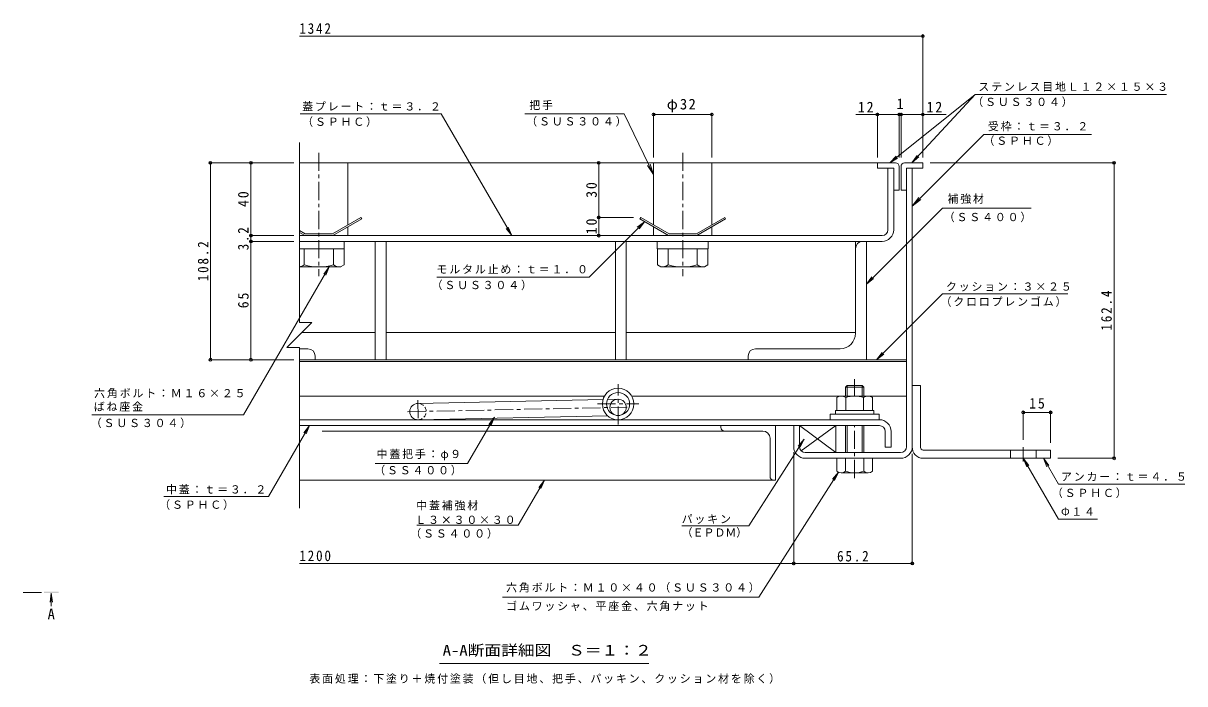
# Model space of a CAD drawing. Units: millimetres at full size. Extents: x -524 to 522, y -392 to 379.
# Drawn here: x -116 to 522, y 16 to 379 of the extents above; entities that cross this region are included whole.
import ezdxf
from ezdxf.enums import TextEntityAlignment as Align

# ---------------------------------------------------------------- set-up
doc = ezdxf.new("R2010")
doc.units = ezdxf.units.MM
doc.header["$LTSCALE"] = 2
doc.header["$PDMODE"] = 32
doc.header["$PDSIZE"] = 1.6
doc.linetypes.add('CHAIN1', pattern=[8, 5, -1, 1, -1])
doc.linetypes.add('DASHED1', pattern=[1.8, 1.2, -0.6])
for name, color, linetype, lineweight in [('0-2_仕上', 3, 'Continuous', 9), ('0-5_寸法', 7, 'Continuous', 9), ('D-1', 2, 'Continuous', 9), ('D-2', 3, 'Continuous', 9), ('D-3', 4, 'Continuous', 9), ('D-5', 7, 'Continuous', 9), ('D-6', 6, 'Continuous', 9), ('D-7', 5, 'Continuous', 5), ('D-8', 5, 'Continuous', 5), ('D-9', 134, 'Continuous', 5), ('D-A', 3, 'Continuous', 9), ('D-B', 6, 'Continuous', 9), ('D-C', 2, 'Continuous', 9), ('D-D', 4, 'Continuous', 9), ('D-E', 3, 'Continuous', 9), ('D-F', 7, 'Continuous', 9)]:
    doc.layers.add(name, color=color, linetype=linetype, lineweight=lineweight)
doc.styles.add('ＭＳ ゴシック', font='')
doc.styles.get('ＭＳ ゴシック').set_extended_font_data('MS Gothic')

msp = doc.modelspace()

# ---------------------------------------------------------------- linework, layer by layer
at = {"layer": '0-2_仕上', "color": 4, "linetype": 'CHAIN1'}
msp.add_line((-116.194, 65.978), (-104.796, 65.978), dxfattribs=at)
at = {"layer": '0-2_仕上', "color": 4}
for q in [(-101.448, 60.621), (-100.796, 58.458), (-100.143, 60.621)]:
    msp.add_line((-100.796, 65.578), q, dxfattribs=at)
msp.add_solid([(-96.796, 65.578), (-96.796, 66.378), (-104.796, 65.578), (-104.796, 66.378)], dxfattribs=at)
at = {"layer": 'D-1'}
for p, q in [((369.289, 146.048), (369.289, 299.048)), ((372.489, 299.048), (369.289, 299.048)), ((372.489, 146.048), (372.489, 299.048)), ((310.489, 146.048), (310.489, 157.648)), ((366.089, 142.848), (313.689, 142.848)), ((313.689, 139.648), (335.789, 139.648)), ((366.089, 139.648), (345.789, 139.648))]:
    msp.add_line(p, q, dxfattribs=at)
msp.add_lwpolyline([(307.289, 146.048), (307.289, 157.648), (310.489, 157.648)], dxfattribs=at)
for centre, radius, start, end in [((313.689, 146.048), 6.4, 180, 270), ((313.689, 146.048), 3.2, 180, 270), ((366.089, 146.048), 3.2, 270, 0), ((366.089, 146.048), 6.4, 270, 0)]:
    msp.add_arc(centre, radius, start, end, dxfattribs=at)
at = {"layer": 'D-2'}
for p, q in [((362.289, 299.048), (359.089, 299.048)), ((359.089, 265.248), (359.089, 299.048)), ((362.289, 265.248), (362.289, 299.048)), ((355.889, 262.048), (35.58, 262.048)), ((35.58, 258.848), (355.889, 258.848))]:
    msp.add_line(p, q, dxfattribs=at)
at = {"layer": 'D-2', "linetype": 'CHAIN1'}
for p, q in [((210.789, 158.149), (210.789, 180.345)), ((199.441, 169.498), (222.137, 169.498))]:
    msp.add_line(p, q, dxfattribs=at)
at = {"layer": 'D-2'}
for radius in [8.65, 6.35]:
    msp.add_circle((210.789, 169.498), radius, dxfattribs=at)
for radius in [3.2, 6.4]:
    msp.add_arc((355.889, 265.248), radius, 270, 0, dxfattribs=at)
at = {"layer": 'D-3'}
for p, q in [((363.289, 302.048), (35.58, 302.048)), ((368.289, 302.048), (378.289, 302.048)), ((378.289, 302.048), (378.289, 299.048)), ((362.289, 299.048), (362.289, 287.048)), ((365.289, 300.048), (365.289, 287.048)), ((366.289, 300.048), (366.289, 287.048)), ((378.289, 299.048), (369.289, 299.048)), ((369.289, 287.048), (369.289, 299.048)), ((362.289, 287.048), (365.289, 287.048)), ((369.289, 287.048), (366.289, 287.048)), ((69.377, 272.048), (53.789, 263.048)), ((223.2, 272.048), (238.789, 263.048)), ((269.877, 271.182), (254.057, 262.048)), ((269.377, 272.048), (269.877, 271.182)), ((35.58, 264.901), (38.789, 263.048)), ((35.58, 263.746), (38.521, 262.048)), ((38.521, 262.048), (54.057, 262.048)), ((53.789, 263.048), (38.789, 263.048)), ((238.521, 262.048), (254.057, 262.048))]:
    msp.add_line(p, q, dxfattribs=at)
for points in [[(353.289, 302.048), (353.289, 299.048), (362.289, 299.048)], [(69.377, 272.048), (69.877, 271.182), (54.057, 262.048)], [(223.2, 272.048), (222.7, 271.182), (238.521, 262.048)], [(269.377, 272.048), (253.789, 263.048), (238.789, 263.048)]]:
    msp.add_lwpolyline(points, dxfattribs=at)
for centre, start, end in [((363.289, 300.048), 0, 90), ((368.289, 300.048), 90, 180)]:
    msp.add_arc(centre, 2, start, end, dxfattribs=at)
at = {"layer": 'D-5'}
for p, q in [((406.999, 339.527), (360.071, 302.048)), ((406.999, 339.527), (372.295, 302.048)), ((406.999, 339.527), (512.167, 339.527)), ((36.076, 328.998), (113.512, 328.998)), ((152.371, 262.048), (113.512, 328.998)), ((214.206, 328.998), (159.555, 328.998)), ((214.206, 328.998), (230.289, 295.581)), ((411.768, 317.656), (372.489, 278.242)), ((411.768, 317.656), (471.036, 317.656)), ((230.289, 295.581), (227.003, 300.601)), ((230.289, 295.581), (228.415, 301.28)), ((360.072, 302.048), (363.538, 305.652)), ((360.072, 302.048), (364.353, 304.632)), ((372.295, 302.048), (375.184, 306.128)), ((372.295, 302.048), (376.142, 305.242)), ((372.489, 278.242), (376.133, 283.008)), ((372.489, 278.242), (377.243, 281.903)), ((437.789, 277.199), (389.077, 277.199)), ((225.318, 269.671), (222.274, 265.704)), ((152.371, 262.048), (149.318, 266.008)), ((152.371, 262.048), (150.447, 266.663)), ((4.879, 163.613), (52.029, 244.848)), ((52.029, 244.848), (48.976, 240.888)), ((52.029, 244.848), (50.105, 240.233)), ((347.289, 235.411), (351.256, 238.454)), ((389.077, 230.047), (352.879, 193.848)), ((389.077, 230.047), (457.985, 230.047)), ((352.879, 193.848), (355.923, 197.815)), ((352.879, 193.848), (356.846, 196.892)), ((4.879, 163.613), (-78.518, 163.613)), ((142.792, 162.178), (139.739, 158.218)), ((142.792, 162.178), (140.868, 157.563)), ((41.161, 157.648), (39.237, 153.033)), ((282.641, 102.623), (312.986, 150.244)), ((312.986, 150.244), (309.772, 146.414)), ((312.986, 150.244), (310.873, 145.713)), ((433.489, 139.648), (435.403, 135.028)), ((433.489, 139.648), (436.533, 135.681)), ((433.489, 139.648), (452.771, 106.25)), ((444.549, 139.648), (452.771, 125.406)), ((444.549, 139.648), (446.462, 135.028)), ((444.549, 139.648), (447.593, 135.681)), ((288.197, 63.422), (331.88, 131.973)), ((331.88, 131.973), (328.665, 128.143)), ((331.88, 131.973), (329.766, 127.441)), ((155.849, 102.858), (170.237, 127.648)), ((170.237, 127.648), (167.184, 123.688)), ((170.237, 127.648), (168.313, 123.033)), ((452.771, 125.406), (522.259, 125.406)), ((100.063, 102.858), (155.849, 102.858)), ((245.728, 102.623), (282.641, 102.623)), ((452.771, 106.25), (474.382, 106.25)), ((147.223, 63.422), (288.197, 63.422)), ((227.592, 26.979), (112.592, 26.979))]:
    msp.add_line(p, q, dxfattribs=at)
for points in [[(389.077, 277.199), (347.289, 235.411), (350.333, 239.377)], [(111.077, 239.217), (194.864, 239.217), (225.318, 269.671), (221.351, 266.627)], [(77.313, 136.795), (128.059, 136.795), (142.792, 162.178)], [(-38.998, 118.685), (18.547, 118.685), (41.161, 157.648), (38.108, 153.688)]]:
    msp.add_lwpolyline(points, dxfattribs=at)
at = {"layer": 'D-6'}
for p, q in [((369.289, 280.847), (369.289, 277.847)), ((35.58, 193.848), (369.289, 193.848)), ((35.58, 192.848), (369.289, 192.848)), ((203.313, 173.849), (35.58, 173.849)), ((218.265, 173.849), (332.289, 173.849)), ((349.289, 173.849), (369.289, 173.849)), ((100.695, 169.846), (202.501, 171.975)), ((204.964, 172.027), (210.695, 172.147)), ((100.883, 160.849), (205.049, 163.026)), ((210.789, 163.147), (210.883, 163.149)), ((310.489, 157.648), (310.489, 146.048)), ((311.393, 143.819), (330.489, 157.648))]:
    msp.add_line(p, q, dxfattribs=at)
at = {"layer": 'D-6', "linetype": 'CHAIN1'}
for p, q in [((95.086, 165.229), (215.845, 167.754)), ((100.657, 171.648), (100.908, 159.673))]:
    msp.add_line(p, q, dxfattribs=at)
at = {"layer": 'D-6'}
msp.add_lwpolyline([(313.689, 142.848), (330.489, 142.848), (330.489, 157.648), (310.489, 157.648), (330.489, 142.848)], dxfattribs=at)
msp.add_circle((210.789, 167.648), 4.5, dxfattribs=at)
msp.add_arc((100.789, 165.348), 4.5, 90, 270, dxfattribs=at)
at = {"layer": 'D-6', "linetype": 'DASHED1'}
msp.add_arc((100.789, 165.348), 4.5, 270, 90, dxfattribs=at)
at = {"layer": 'D-7'}
for p, q in [((336.601, 179.648), (335.789, 178.836)), ((345.789, 178.836), (335.789, 178.836)), ((335.789, 173.848), (335.789, 178.836)), ((344.977, 179.648), (336.601, 179.648)), ((336.601, 173.848), (336.601, 179.648)), ((344.977, 179.648), (345.789, 178.836)), ((344.977, 173.848), (344.977, 179.648)), ((345.789, 178.836), (345.789, 174.148)), ((345.789, 178.836), (345.789, 173.848)), ((335.789, 157.648), (335.789, 142.848)), ((336.601, 142.848), (336.601, 157.648)), ((344.977, 142.848), (344.977, 157.648)), ((345.789, 157.648), (345.789, 142.848)), ((350.589, 139.648), (330.989, 139.648)), ((330.989, 132.542), (330.989, 139.648)), ((335.789, 139.648), (335.789, 132.542)), ((345.789, 139.648), (345.789, 132.542)), ((350.589, 132.542), (350.589, 139.648)), ((348.189, 131.647), (333.389, 131.647))]:
    msp.add_line(p, q, dxfattribs=at)
at = {"layer": 'D-7', "linetype": 'CHAIN1'}
for p, q in [((340.789, 173.848), (340.789, 183.18)), ((340.789, 128.77), (340.789, 157.648))]:
    msp.add_line(p, q, dxfattribs=at)
at = {"layer": 'D-7', "color": 2, "lineweight": 9}
for p, q in [((330.974, 173.088), (332.289, 173.848)), ((330.974, 173.088), (330.974, 165.848)), ((349.289, 173.848), (332.289, 173.848)), ((335.882, 173.088), (335.882, 165.848)), ((345.697, 173.088), (345.697, 165.848))]:
    msp.add_line(p, q, dxfattribs=at)
at = {"layer": 'D-7', "color": 134}
for p, q in [((327.289, 163.848), (327.289, 160.848)), ((327.289, 163.848), (354.289, 163.848)), ((327.289, 160.848), (354.289, 160.848)), ((354.289, 163.848), (354.289, 160.848))]:
    msp.add_line(p, q, dxfattribs=at)
at = {"layer": 'D-7', "color": 6, "lineweight": 9}
for p, q in [((330.289, 165.848), (330.289, 163.848)), ((330.289, 163.848), (351.289, 163.848))]:
    msp.add_line(p, q, dxfattribs=at)
at = {"layer": 'D-7', "color": 2, "lineweight": 9}
msp.add_lwpolyline([(349.289, 173.848), (350.604, 173.088), (350.604, 165.848), (330.974, 165.848)], dxfattribs=at)
at = {"layer": 'D-7', "color": 6, "lineweight": 9}
msp.add_lwpolyline([(330.289, 165.848), (351.289, 165.848), (351.289, 163.848)], dxfattribs=at)
at = {"layer": 'D-7', "color": 2, "lineweight": 9}
for centre, radius, start, end in [((333.871, 168.071), 5.793, 94.38438, 120), ((333.275, 169.008), 4.842, 57.42749, 88.18784), ((340.789, 157.607), 16.241, 72.41188, 107.5881), ((348.303, 169.008), 4.842, 91.81215, 122.57249), ((347.707, 168.071), 5.793, 59.99998, 85.6156)]:
    msp.add_arc(centre, radius, start, end, dxfattribs=at)
at = {"layer": 'D-7'}
for centre, radius, start, end in [((333.389, 135.313), 3.666, 229.1022, 310.89809), ((340.789, 146.063), 14.416, 249.70546, 290.29454), ((348.189, 135.313), 3.666, 229.10191, 310.8978)]:
    msp.add_arc(centre, radius, start, end, dxfattribs=at)
at = {"layer": 'D-8'}
for p, q in [((35.58, 258.848), (347.289, 258.848)), ((347.289, 258.848), (347.289, 193.848)), ((347.289, 193.848), (35.58, 193.848))]:
    msp.add_line(p, q, dxfattribs=at)
at = {"layer": 'D-9'}
for p, q in [((345.289, 258.848), (347.289, 258.848)), ((347.289, 193.848), (347.289, 258.848)), ((38.289, 245.945), (38.289, 254.848)), ((54.289, 245.945), (54.289, 254.848)), ((60.189, 254.848), (60.189, 245.974)), ((232.389, 254.848), (232.389, 245.974)), ((238.289, 245.945), (238.289, 254.848)), ((254.289, 245.945), (254.289, 254.848)), ((260.189, 254.848), (260.189, 245.945)), ((341.289, 208.348), (341.289, 254.848)), ((35.58, 244.848), (58.239, 244.848)), ((58.281, 244.872), (60.189, 245.974)), ((234.297, 244.872), (232.389, 245.974)), ((258.289, 244.848), (234.339, 244.848)), ((258.289, 244.848), (260.189, 245.945)), ((35.58, 199.848), (40.289, 199.848)), ((332.789, 199.848), (286.289, 199.848)), ((44.289, 193.848), (35.58, 193.848)), ((44.289, 195.848), (44.289, 193.848)), ((282.289, 195.848), (282.289, 193.848)), ((282.289, 193.848), (347.289, 193.848))]:
    msp.add_line(p, q, dxfattribs=at)
for centre, radius, start, end in [((345.289, 254.848), 4, 90, 180), ((34.547, 251.75), 6.906, 278.60633, 302.81094), ((46.289, 274.568), 29.72, 254.38446, 285.61554), ((58.031, 251.75), 6.906, 237.18906, 272.13945), ((234.547, 251.75), 6.906, 267.86055, 302.81094), ((246.289, 274.568), 29.72, 254.38446, 285.61554), ((258.031, 251.75), 6.906, 237.18906, 272.13945), ((332.789, 208.348), 8.5, 270, 0), ((40.289, 195.848), 4, 0, 90), ((286.289, 195.848), 4, 90, 180)]:
    msp.add_arc(centre, radius, start, end, dxfattribs=at)
at = {"layer": 'D-A'}
for p, q in [((354.389, 160.848), (35.58, 160.848)), ((35.58, 157.648), (354.389, 157.648)), ((357.589, 154.448), (357.589, 145.848)), ((360.789, 154.448), (360.789, 145.848)), ((357.589, 145.848), (360.789, 145.848))]:
    msp.add_line(p, q, dxfattribs=at)
for radius in [6.4, 3.2]:
    msp.add_arc((354.389, 154.448), radius, 0, 90, dxfattribs=at)
at = {"layer": 'D-B'}
for p, q in [((267.289, 157.648), (48.161, 157.648)), ((269.289, 154.648), (48.161, 154.648)), ((267.289, 157.648), (297.289, 157.648)), ((267.289, 156.648), (267.289, 157.648)), ((269.289, 154.648), (290.289, 154.648)), ((297.289, 157.648), (297.289, 127.648)), ((294.289, 129.648), (294.289, 150.648)), ((296.289, 127.648), (35.58, 127.648)), ((296.289, 127.648), (297.289, 127.648))]:
    msp.add_line(p, q, dxfattribs=at)
for centre, radius, start, end in [((269.289, 156.648), 2, 180, 270), ((290.289, 150.648), 4, 0, 90), ((296.289, 129.648), 2, 180, 270)]:
    msp.add_arc(centre, radius, start, end, dxfattribs=at)
at = {"layer": 'D-C', "linetype": 'CHAIN1'}
for p, q in [((46.289, 307.583), (46.289, 239.722)), ((246.289, 307.583), (246.289, 239.722))]:
    msp.add_line(p, q, dxfattribs=at)
at = {"layer": 'D-C'}
for p, q in [((62.289, 302.048), (35.58, 302.048)), ((62.289, 267.956), (62.289, 302.048)), ((230.289, 267.956), (230.289, 302.048)), ((230.289, 302.048), (262.289, 302.048)), ((262.289, 267.956), (262.289, 302.048)), ((35.58, 262.048), (62.289, 262.048)), ((62.289, 262.048), (62.289, 266.801)), ((230.289, 262.048), (230.289, 266.801)), ((262.289, 262.048), (230.289, 262.048)), ((262.289, 262.048), (262.289, 266.801))]:
    msp.add_line(p, q, dxfattribs=at)
at = {"layer": 'D-C', "color": 134, "lineweight": 5}
for p, q in [((60.289, 258.848), (35.58, 258.848)), ((60.289, 258.848), (60.289, 254.848)), ((232.289, 258.848), (232.289, 254.848)), ((232.289, 258.848), (260.289, 258.848)), ((260.289, 258.848), (260.289, 254.848)), ((60.289, 254.848), (35.58, 254.848)), ((232.289, 254.848), (260.289, 254.848))]:
    msp.add_line(p, q, dxfattribs=at)
at = {"layer": 'D-D'}
for p, q in [((35.58, 258.848), (77.289, 258.848)), ((77.289, 258.848), (77.289, 208.848)), ((83.289, 258.848), (83.289, 208.848)), ((209.289, 258.848), (83.289, 258.848)), ((209.289, 208.848), (209.289, 258.848)), ((341.289, 258.848), (215.289, 258.848)), ((215.289, 258.848), (215.289, 208.848)), ((341.289, 208.848), (341.289, 258.848)), ((77.289, 208.848), (37.081, 208.848)), ((83.289, 208.848), (209.289, 208.848)), ((215.289, 208.848), (341.289, 208.848))]:
    msp.add_line(p, q, dxfattribs=at)
at = {"layer": 'D-E', "color": 2}
for p, q in [((77.289, 258.848), (77.289, 193.848)), ((83.289, 258.848), (77.289, 258.848)), ((83.289, 193.848), (83.289, 258.848)), ((209.289, 193.848), (209.289, 258.848)), ((209.289, 258.848), (215.289, 258.848)), ((215.289, 258.848), (215.289, 193.848)), ((77.289, 193.848), (83.289, 193.848)), ((215.289, 193.848), (209.289, 193.848))]:
    msp.add_line(p, q, dxfattribs=at)
at = {"layer": 'D-E'}
for p, q in [((372.489, 179.649), (372.489, 146.048)), ((372.489, 179.649), (376.989, 179.649)), ((376.989, 145.648), (376.989, 179.649)), ((378.489, 144.148), (448.489, 144.148)), ((426.489, 139.647), (426.489, 144.147)), ((440.489, 139.648), (440.489, 144.148)), ((448.489, 144.148), (448.489, 139.648)), ((448.489, 139.648), (378.489, 139.648))]:
    msp.add_line(p, q, dxfattribs=at)
at = {"layer": 'D-E', "linetype": 'CHAIN1'}
msp.add_line((433.489, 137.901), (433.489, 145.79), dxfattribs=at)
at = {"layer": 'D-E'}
for radius, start in [(6, 176.17647), (1.5, 180.00027)]:
    msp.add_arc((378.489, 145.648), radius, start, 270, dxfattribs=at)
at = {"layer": 'D-F'}
for p, q in [((378.289, 371.645), (35.58, 371.645)), ((378.289, 305.048), (378.289, 372.645)), ((230.289, 305.048), (230.289, 329.572)), ((230.289, 328.572), (262.289, 328.572)), ((262.289, 305.048), (262.289, 329.572)), ((341.376, 328.573), (365.289, 328.573)), ((353.289, 305.048), (353.289, 329.573)), ((365.289, 305.048), (365.289, 329.573)), ((365.289, 328.573), (366.289, 328.573)), ((366.289, 305.048), (366.289, 329.573)), ((366.289, 328.573), (391.159, 328.573)), ((35.58, 313.2), (35.58, 214.229)), ((32.58, 302.048), (-13.929, 302.048)), ((-13.329, 193.848), (-13.329, 302.048)), ((8.958, 262.048), (8.958, 302.048)), ((200.147, 272.048), (200.147, 302.048)), ((484.015, 302.048), (382.289, 302.048)), ((483.415, 139.648), (483.415, 302.048)), ((199.547, 272.048), (219.2, 272.048)), ((200.147, 262.048), (200.147, 272.048)), ((32.58, 262.048), (7.958, 262.048)), ((8.958, 258.848), (8.958, 262.048)), ((32.58, 258.848), (7.958, 258.848)), ((8.958, 193.848), (8.958, 258.848)), ((35.58, 200.466), (28.699, 200.466)), ((35.58, 200.466), (35.58, 112.34)), ((-13.929, 193.848), (32.58, 193.848)), ((433.489, 165.498), (433.489, 149.79)), ((433.489, 164.898), (448.489, 164.898)), ((448.489, 165.498), (448.489, 148.148)), ((307.288, 143.047), (307.288, 80.868)), ((372.489, 81.268), (372.489, 142.048)), ((484.015, 139.648), (452.489, 139.648)), ((307.288, 81.868), (35.58, 81.868)), ((307.288, 81.868), (372.489, 81.868))]:
    msp.add_line(p, q, dxfattribs=at)
msp.add_lwpolyline([(35.58, 214.229), (42.462, 214.229), (28.699, 200.466)], dxfattribs=at)
for p in [(378.289, 371.645), (230.289, 328.572), (262.289, 328.572), (353.289, 328.573), (365.289, 328.573), (366.289, 328.573), (378.289, 328.573), (-13.329, 302.048), (8.958, 302.048), (200.147, 302.048), (483.415, 302.048), (200.147, 272.048), (8.958, 262.048), (200.147, 262.048), (8.958, 258.848), (-13.329, 193.848), (8.958, 193.848), (433.489, 164.898), (448.489, 164.898), (483.415, 139.648), (307.288, 81.868), (372.489, 81.868)]:
    msp.add_point(p, dxfattribs=at)

# ---------------------------------------------------------------- texts
at = {"layer": '0-5_寸法', "color": 2, "style": 'ＭＳ ゴシック'}
msp.add_text('A', height=5.865, dxfattribs=at).set_placement((-102.796, 49.439), align=Align.BOTTOM_LEFT)
at = {"layer": 'D-5', "style": 'ＭＳ ゴシック'}
msp.add_text('（ＥＰＤＭ）', height=4.399, dxfattribs=at).set_placement((245.728, 95.311), align=Align.BOTTOM_LEFT)
at = {"layer": 'D-5', "color": 2, "style": 'ＭＳ ゴシック', "width": 1.15}
msp.add_text('A-A断面詳細図\u3000Ｓ＝１：２', height=5.865, dxfattribs=at).set_placement((114.342, 29.479), align=Align.BOTTOM_LEFT)
at = {"layer": 'D-5', "char_height": 4.399, "attachment_point": 7, "style": 'ＭＳ ゴシック'}
for s, insert in [('\\T1.17;ステンレス目地Ｌ１２×１５×３', (408.837, 341.161)), ('\\T1.17;（ＳＵＳ３０４）', (405.47, 332.673)), ('\\T1.17;蓋プレート：ｔ＝３．２', (37.142, 330.508)), ('\\T1.17;把手', (161.974, 330.966)), ('\\T1.17;（ＳＰＨＣ）', (37.142, 321.775)), ('\\T1.17;（ＳＵＳ３０４）', (160.292, 321.985)), ('\\T1.17;受枠：ｔ＝３．２', (414.068, 319.368)), ('\\T1.17;（ＳＰＨＣ）', (411.636, 311.339)), ('\\T1.17;補強材', (391.829, 279.494)), ('\\T1.17;（ＳＳ４００）', (389.789, 269.39)), ('\\T1.17;モルタル止め：ｔ＝１．０', (110.997, 241.017)), ('\\T1.17;（ＳＵＳ３０４）', (108.285, 232.036)), ('\\T1.17;クッション：３×２５', (390.988, 231.312)), ('\\T1.17;（クロロプレンゴム）', (388.024, 222.892)), ('\\T1.17;六角ボルト：Ｍ１６×２５', (-77.213, 172.684)), ('\\T1.17;ばね座金', (-77.422, 165.34)), ('\\T1.17;（ＳＵＳ３０４）', (-79.074, 156.228)), ('\\T1.17;中蓋把手：φ９', (78.056, 138.572)), ('\\T1.17;（ＳＳ４００）', (76.728, 130.264)), ('\\T1.17;アンカー：ｔ＝４．５', (454.232, 127.11)), ('\\T1.17;中蓋：ｔ＝３．２', (-37.711, 119.824)), ('\\T1.17;（ＳＰＨＣ）', (449.236, 117.789)), ('\\T1.17;（ＳＰＨＣ）', (-41.446, 111.311)), ('\\T1.17;中蓋補強材', (99.806, 110.958)), ('\\T1.17;パッキン', (245.728, 103.588)), ('\\T1.17;Φ１４', (454.232, 107.954)), ('\\T1.17;Ｌ３×３０×３０', (99.337, 103.52)), ('\\T1.17;（ＳＳ４００）', (96.569, 95.493)), ('\\T1.17;六角ボルト：Ｍ１０×４０（ＳＵＳ３０４）', (149.251, 65.826)), ('\\T1.17;ゴムワッシャ、平座金、六角ナット', (149.251, 55.661)), ('\\T1.17;表面処理：下塗り＋焼付塗装（但し目地、把手、パッキン、クッション材を除く）', (41.092, 15.753))]:
    msp.add_mtext(s, dxfattribs=dict(at, insert=insert))
at = {"layer": 'D-F', "color": 2, "style": 'ＭＳ ゴシック'}
msp.add_text('1', height=5.865, dxfattribs=at).set_placement((363.789, 329.772), align=Align.BOTTOM_LEFT)
at = {"layer": 'D-F', "color": 2, "char_height": 5.865, "attachment_point": 7, "style": 'ＭＳ ゴシック'}
for s, insert in [('\\T1.28;\\W0.9;1342', (35.58, 372.845)), ('\\T1.19;φ32', (237.539, 329.772)), ('\\T1.27;\\W0.95;12', (342.597, 329.772)), ('\\T1.27;\\W0.95;12', (380.345, 329.772)), ('\\T1.27;\\W0.95;15', (436.739, 166.898)), ('\\T1.28;\\W0.9;1200', (35.58, 83.068)), ('\\T1.28;\\W0.9;65.2', (331.139, 82.868))]:
    msp.add_mtext(s, dxfattribs=dict(at, insert=insert))
at = {"layer": 'D-F', "color": 2, "char_height": 5.865, "attachment_point": 7, "rotation": 90, "style": 'ＭＳ ゴシック'}
for s, insert in [('\\T1.27;\\W0.95;30', (199.147, 282.798)), ('\\T1.27;\\W0.95;40', (7.758, 277.798)), ('\\T1.27;\\W0.95;10', (199.147, 262.798)), ('\\T1.27;\\W0.9;3.2', (7.758, 253.948)), ('\\T1.28;\\W0.9;108.2', (-14.329, 236.948)), ('\\T1.27;\\W0.95;65', (7.758, 222.098)), ('\\T1.28;\\W0.9;162.4', (482.215, 209.848))]:
    msp.add_mtext(s, dxfattribs=dict(at, insert=insert))

doc.saveas('drawing.dxf')
